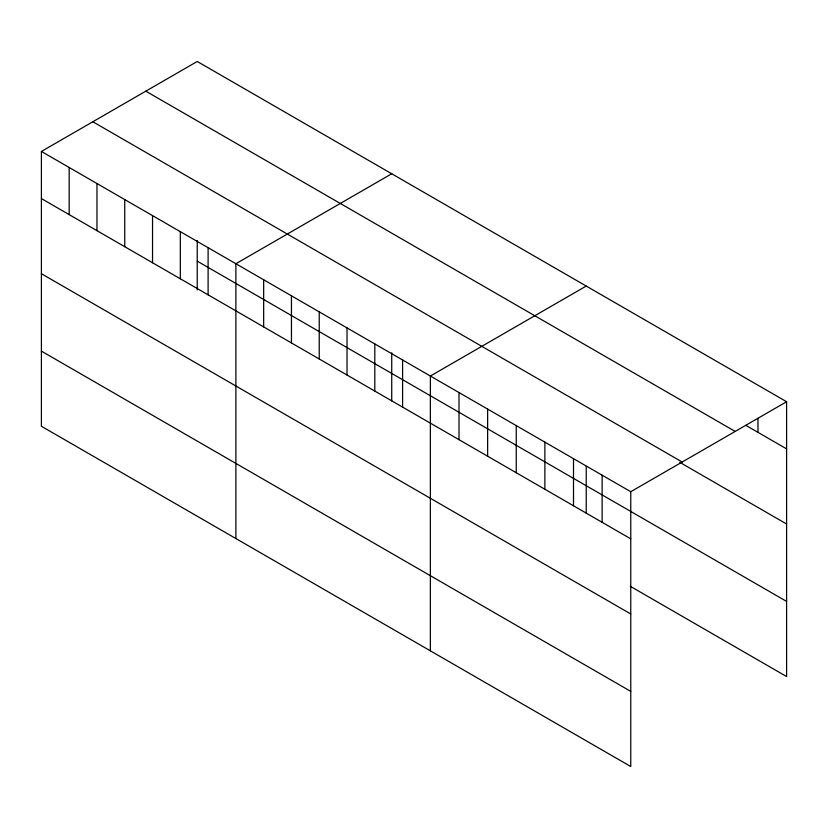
<?xml version="1.0" encoding="UTF-8"?>
<svg xmlns="http://www.w3.org/2000/svg" width="828" height="828" viewBox="0 0 828 828"><rect width="100%" height="100%" fill="white"/><g stroke="black" fill="none" stroke-linecap="round" stroke-linejoin="round"><path stroke-width="1.24" d="M41.4 151.452L630.76 491.718L630.76 766.521L41.4 426.265L41.4 151.452L197.24 61.479L786.6 401.735L786.6 676.548L630.263 586.286M391.727 173.766L235.887 263.739L235.887 538.542M586.224 286.053L430.374 376.026L430.374 650.829M630.76 491.718L786.6 401.735M745.862 425.354L786.6 448.869M145.811 91.173L735.171 431.429M92.829 121.757L682.189 462.024M679.809 462.345L786.6 524M197.24 261.151L786.6 601.418M41.4 198.585L630.76 538.842M41.4 273.716L630.76 613.983M41.4 351.124L630.76 691.39M757.972 418.337L757.972 432.34M602.132 475.189L602.132 522.323M586.224 466.371L586.224 513.277M573.504 458.66L573.504 505.794M544.876 442.131L544.876 489.265M516.248 425.613L516.248 472.736M487.63 409.084L487.63 456.207M459.002 392.555L459.002 439.689M402.594 359.983L402.594 407.117M391.727 352.8L391.727 400.99M374.805 343.941L374.805 391.075M347.025 327.909L347.025 375.032M319.235 311.866L319.235 358.99M291.456 295.824L291.456 342.958M263.666 279.781L263.666 326.915M208.107 247.696L208.107 294.83M197.24 240.513L197.24 289.955M180.318 231.654L180.318 278.788M152.538 215.622L152.538 262.745M124.749 199.579L124.749 246.713M96.969 183.537L96.969 230.67M69.179 167.494L69.179 214.628"/></g></svg>
